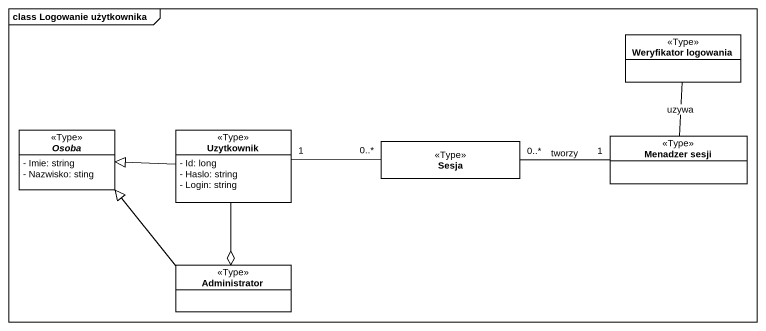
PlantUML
@startuml
mainframe class Logowanie użytkownika
hide circle
hide empty members
skinparam classAttributeIconSize 0
class "Weryfikator logowania" as Weryfikator_logowania <<Type>>
abstract class Osoba <<Type>> {
  - Imie: string
  - Nazwisko: sting
}
class Uzytkownik <<Type>> {
  - Id: long
  - Haslo: string
  - Login: string
}
class Sesja <<Type>>
class "Menadzer sesji" as Menadzer_sesji <<Type>>
class Administrator <<Type>>
Weryfikator_logowania -- Menadzer_sesji : uzywa
Uzytkownik -left-|> Osoba
Uzytkownik "1" -right- "0..*" Sesja
Uzytkownik --o Administrator
Menadzer_sesji "1" -left- "0..*" Sesja : tworzy
Administrator -up-|> Osoba
@enduml
